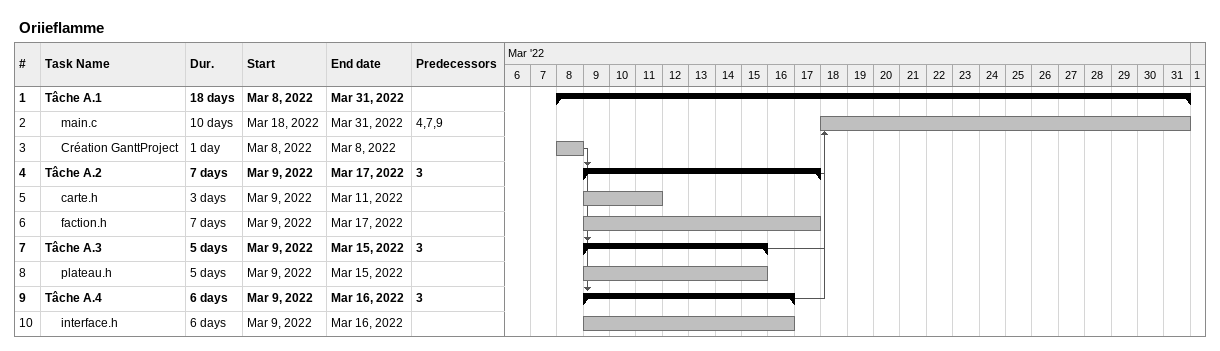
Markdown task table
Oriieflamme

| ID | Level | Task | Duration | Start | Finish | Predecessors |
|---|---|---|---|---|---|---|
| 1 | 1 | **Tâche A.1** | 18d | 2022-03-08 | 2022-03-31 |  |
| 2 | 2 | main.c | 10d | 2022-03-18 | 2022-03-31 | 4, 7, 9 |
| 3 | 2 | Création GanttProject | 1d | 2022-03-08 | 2022-03-08 |  |
| 4 | 1 | **Tâche A.2** | 7d | 2022-03-09 | 2022-03-17 | 3 |
| 5 | 2 | carte.h | 3d | 2022-03-09 | 2022-03-11 |  |
| 6 | 2 | faction.h | 7d | 2022-03-09 | 2022-03-17 |  |
| 7 | 1 | **Tâche A.3** | 5d | 2022-03-09 | 2022-03-15 | 3 |
| 8 | 2 | plateau.h | 5d | 2022-03-09 | 2022-03-15 |  |
| 9 | 1 | **Tâche A.4** | 6d | 2022-03-09 | 2022-03-16 | 3 |
| 10 | 2 | interface.h | 6d | 2022-03-09 | 2022-03-16 |  |
